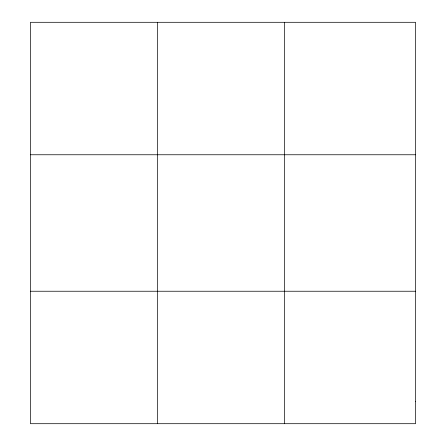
<?xml version="1.0" encoding="UTF-8"?>
<svg xmlns="http://www.w3.org/2000/svg" width="446" height="446" viewBox="0 0 446 446"><rect width="100%" height="100%" fill="white"/><g stroke="black" fill="none" stroke-linecap="round" stroke-linejoin="round"><path stroke-width="0.67" d="M157.538 423.7L157.538 22.3M284.615 423.7L284.615 22.3M30.462 154.762L415.538 154.762M30.462 291.238L415.538 291.238M415.538 401.623L415.538 423.7L30.462 423.7L30.462 22.3L415.538 22.3L415.538 401.623"/></g></svg>
